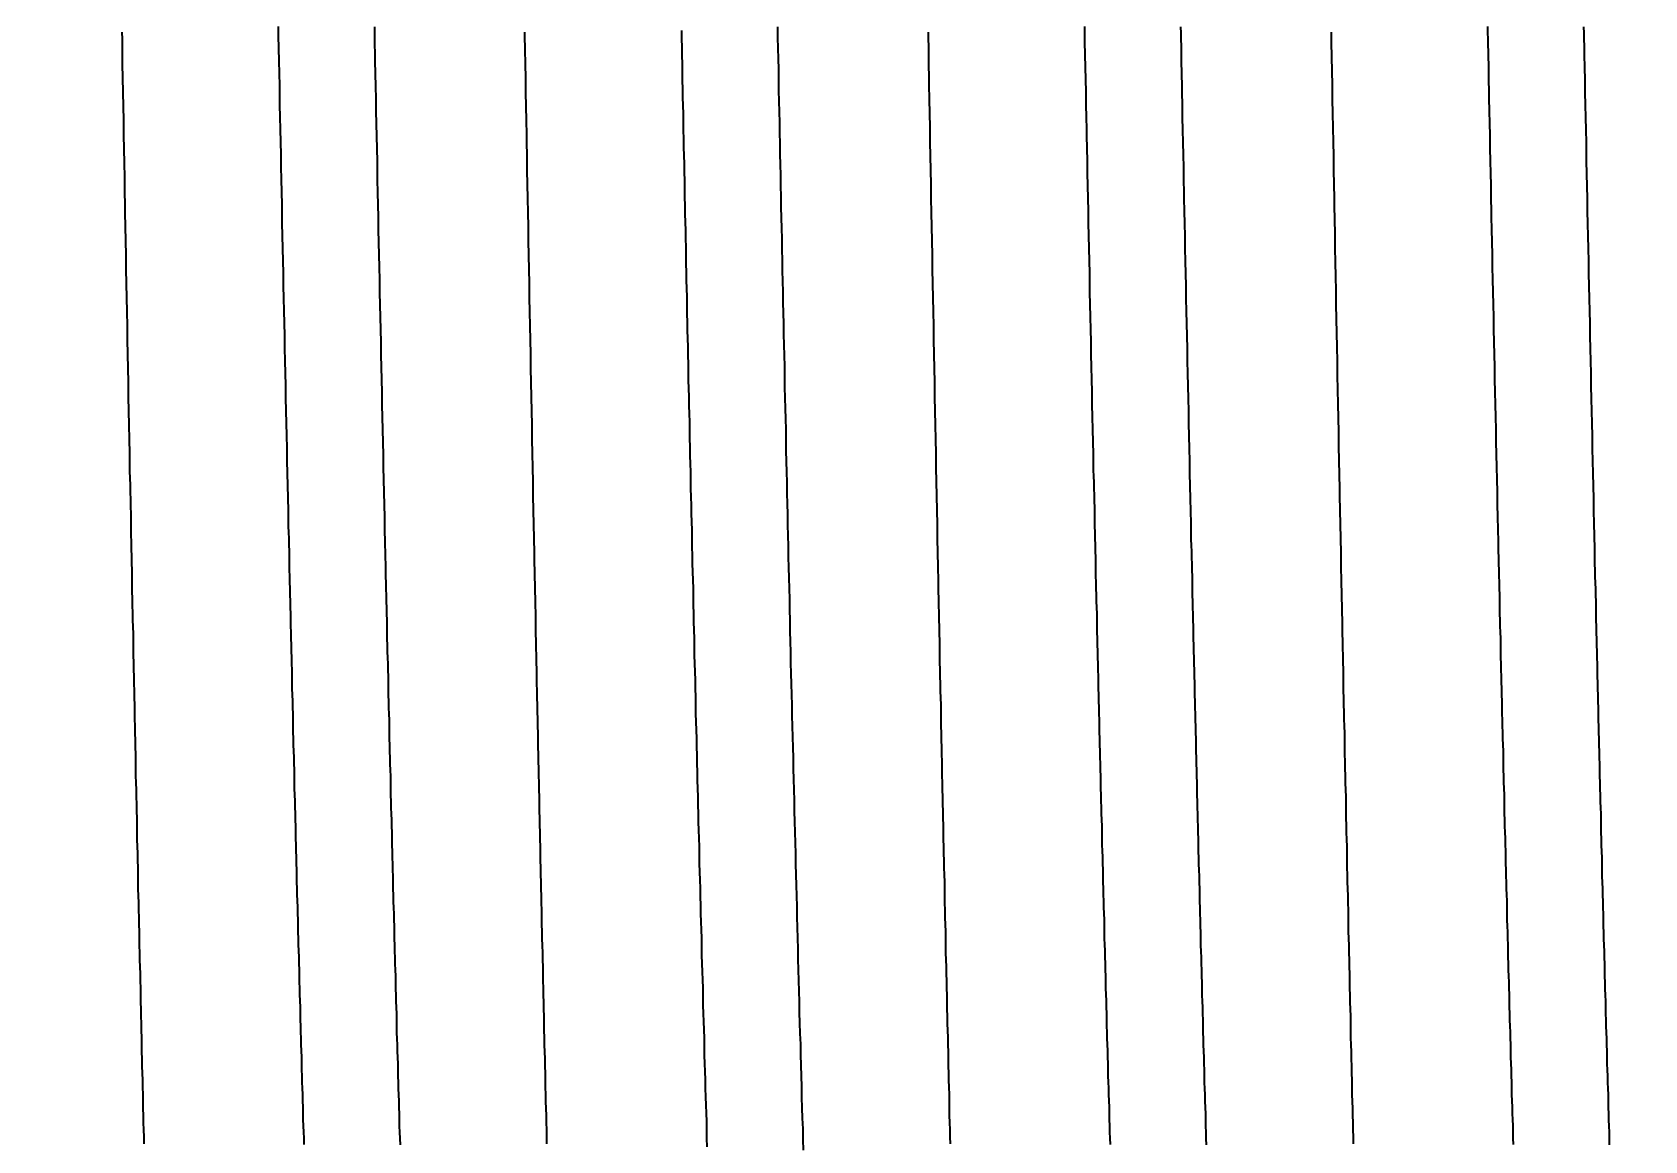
# Model space of a CAD drawing. Header units: millimetres. Extents: x 0 to 5600, y -67 to 2530.
# Drawn here: x 4039.32 to 4045.48, y 917.5 to 921.73 of the extents above; entities that cross this region are included whole.
import ezdxf

# ---------------------------------------------------------------- set-up
doc = ezdxf.new("R2010")
doc.units = ezdxf.units.MM
doc.layers.add('내부선 및 부속', color=4, linetype='Continuous')
doc.layers.add('치수선', color=7, linetype='Continuous')
doc.styles.add('____', font='')
doc.styles.get('____').set_extended_font_data('굴림')
doc.dimstyles.new('MSADIM', dxfattribs={"dimtxt": 33, "dimasz": 17, "dimexe": 10, "dimexo": 7.5, "dimgap": 10, "dimtad": 0, "dimtih": 1, "dimtoh": 1, "dimdec": 0, "dimzin": 1, "dimdsep": 46, "dimtxsty": '____', "dimcen": 11.25, "dimadec": 0, "dimazin": 0, "dimtfac": 1, "dimtdec": 0, "dimtix": 1, "dimtmove": 0, "dimatfit": 3, "dimfxl": 1, "dimtolj": 1, "dimtzin": 1, "dimarcsym": 0})

# ---------------------------------------------------------------- blocks, each defined once
blk = doc.blocks.new('*D9')
at = {"layer": '치수선', "color": 0, "linetype": 'Continuous', "lineweight": -2, "transparency": 16777216}
for p, q in [((3996.7135, 930.2003), (3945.8852, 930.2003)), ((3955.8852, 913.2003), (3955.8852, 820.5165)), ((3955.8852, 682.2003), (3955.8852, 774.884)), ((4073.7135, 665.2003), (3945.8852, 665.2003))]:
    blk.add_line(p, q, dxfattribs=at)
at = {"layer": '치수선', "color": 0, "linetype": 'Continuous', "transparency": 16777216}
for points in [[(3953.0519, 913.2003), (3958.7185, 913.2003), (3955.8852, 930.2003)], [(3953.0519, 682.2003), (3958.7185, 682.2003), (3955.8852, 665.2003)]]:
    blk.add_solid(points, dxfattribs=at)
at = {"layer": '치수선', "color": 0, "linetype": 'Continuous', "transparency": 16777216, "insert": (3955.8852, 797.7003), "char_height": 25, "attachment_point": 5, "style": '____'}
blk.add_mtext('\\A1;265', dxfattribs=at)
blk = doc.blocks.new('*D10')
at = {"layer": '치수선', "color": 0, "linetype": 'Continuous', "lineweight": -2, "transparency": 16777216}
for p, q in [((3996.7135, 930.2003), (3855.1804, 930.2003)), ((3865.1804, 913.2003), (3865.1804, 603.0331)), ((3865.1804, 247.2003), (3865.1804, 557.3674)), ((4163.7135, 230.2003), (3855.1804, 230.2003))]:
    blk.add_line(p, q, dxfattribs=at)
at = {"layer": '치수선', "color": 0, "linetype": 'Continuous', "transparency": 16777216}
for points in [[(3862.3471, 913.2003), (3868.0137, 913.2003), (3865.1804, 930.2003)], [(3862.3471, 247.2003), (3868.0137, 247.2003), (3865.1804, 230.2003)]]:
    blk.add_solid(points, dxfattribs=at)
at = {"layer": '치수선', "color": 0, "linetype": 'Continuous', "transparency": 16777216, "insert": (3865.1804, 580.2003), "char_height": 25, "attachment_point": 5, "style": '____'}
blk.add_mtext('\\A1;700', dxfattribs=at)

msp = doc.modelspace()

# ---------------------------------------------------------------- linework, layer by layer
at = {"layer": '내부선 및 부속', "linetype": 'Continuous', "flags": 128}
for points in [[(4040.2618, 921.7525), (4040.2628, 921.7295), (4040.2628, 921.7055), (4040.2638, 921.6815), (4040.2638, 921.6575), (4040.2648, 921.6335), (4040.2648, 921.6095), (4040.2658, 921.5855), (4040.2658, 921.5855), (4040.2658, 921.5615), (4040.2668, 921.5385), (4040.2668, 921.5145), (4040.2678, 921.4905), (4040.2678, 921.4665), (4040.2678, 921.4425), (4040.2688, 921.4185), (4040.2688, 921.3945), (4040.2698, 921.3715), (4040.2698, 921.3475), (4040.2708, 921.3235), (4040.2708, 921.2995), (4040.2718, 921.2755), (4040.2718, 921.2515), (4040.2728, 921.2275), (4040.2728, 921.2045), (4040.2738, 921.1805), (4040.2738, 921.1565), (4040.2748, 921.1325), (4040.2748, 921.1085), (4040.2758, 921.0845), (4040.2758, 921.0605), (4040.2768, 921.0365), (4040.2768, 921.0135), (4040.2768, 920.9895), (4040.2778, 920.9655), (4040.2778, 920.9415), (4040.2788, 920.9175), (4040.2788, 920.8935), (4040.2798, 920.8695), (4040.2798, 920.8465), (4040.2808, 920.8225), (4040.2808, 920.7985), (4040.2818, 920.7745), (4040.2818, 920.7505), (4040.2828, 920.7265), (4040.2828, 920.7025), (4040.2838, 920.6795), (4040.2838, 920.6555), (4040.2848, 920.6315), (4040.2848, 920.6075), (4040.2858, 920.5835), (4040.2858, 920.5595), (4040.2868, 920.5355), (4040.2868, 920.5115), (4040.2878, 920.4885), (4040.2878, 920.4645), (4040.2888, 920.4405), (4040.2888, 920.4165), (4040.2898, 920.3925), (4040.2898, 920.3685), (4040.2908, 920.3445), (4040.2908, 920.3215), (4040.2918, 920.2975), (4040.2918, 920.2735), (4040.2928, 920.2495), (4040.2928, 920.2255), (4040.2938, 920.2015), (4040.2938, 920.1775), (4040.2948, 920.1545), (4040.2948, 920.1305), (4040.2958, 920.1065), (4040.2958, 920.0825), (4040.2968, 920.0585), (4040.2968, 920.0345), (4040.2978, 920.0105), (4040.2978, 919.9875), (4040.2988, 919.9635), (4040.2988, 919.9395), (4040.2998, 919.9155), (4040.2998, 919.8915), (4040.3008, 919.8675), (4040.3008, 919.8435), (4040.3018, 919.8195), (4040.3028, 919.7965), (4040.3028, 919.7725), (4040.3038, 919.7485), (4040.3038, 919.7245), (4040.3048, 919.7005), (4040.3048, 919.6765), (4040.3058, 919.6525), (4040.3058, 919.6295), (4040.3068, 919.6055), (4040.3068, 919.5815), (4040.3078, 919.5575), (4040.3078, 919.5335), (4040.3088, 919.5095), (4040.3088, 919.4855), (4040.3098, 919.4625), (4040.3108, 919.4385), (4040.3108, 919.4145), (4040.3118, 919.3905), (4040.3118, 919.3665), (4040.3128, 919.3425), (4040.3128, 919.3185), (4040.3138, 919.2955), (4040.3138, 919.2715), (4040.3148, 919.2475), (4040.3148, 919.2235), (4040.3158, 919.1995), (4040.3158, 919.1995), (4040.3168, 919.1755), (4040.3168, 919.1515), (4040.3178, 919.1275), (4040.3178, 919.1045), (4040.3188, 919.0805), (4040.3188, 919.0565), (4040.3198, 919.0325), (4040.3198, 919.0085), (4040.3208, 918.9845), (4040.3218, 918.9605), (4040.3218, 918.9375), (4040.3228, 918.9135), (4040.3228, 918.8895), (4040.3238, 918.8655), (4040.3238, 918.8415), (4040.3248, 918.8175), (4040.3258, 918.7935), (4040.3258, 918.7705), (4040.3268, 918.7465), (4040.3268, 918.7225), (4040.3278, 918.6985), (4040.3288, 918.6745), (4040.3288, 918.6505), (4040.3298, 918.6265), (4040.3298, 918.6035), (4040.3308, 918.5795), (4040.3308, 918.5555), (4040.3318, 918.5315), (4040.3328, 918.5075), (4040.3328, 918.4835), (4040.3338, 918.4595), (4040.3338, 918.4365), (4040.3348, 918.4125), (4040.3358, 918.3885), (4040.3358, 918.3645), (4040.3368, 918.3405), (4040.3368, 918.3165), (4040.3378, 918.2925), (4040.3388, 918.2685), (4040.3388, 918.2455), (4040.3398, 918.2215), (4040.3408, 918.1975), (4040.3408, 918.1735), (4040.3418, 918.1495), (4040.3418, 918.1255), (4040.3428, 918.1015), (4040.3438, 918.0785), (4040.3438, 918.0545), (4040.3448, 918.0305), (4040.3458, 918.0065), (4040.3458, 917.9825), (4040.3468, 917.9585), (4040.3478, 917.9345), (4040.3478, 917.9115), (4040.3488, 917.8875), (4040.3488, 917.8635), (4040.3498, 917.8395), (4040.3508, 917.8155), (4040.3508, 917.7915), (4040.3518, 917.7675), (4040.3528, 917.7445), (4040.3528, 917.7205), (4040.3538, 917.6965), (4040.3548, 917.6725), (4040.3548, 917.6485), (4040.3558, 917.6245), (4040.3568, 917.6005), (4040.3568, 917.5775), (4040.3578, 917.5535), (4040.3588, 917.5295), (4040.3598, 917.5055), (4040.3598, 917.4815)], [(4040.6298, 921.7515), (4040.6298, 921.7275), (4040.6308, 921.7035), (4040.6308, 921.6795), (4040.6318, 921.6565), (4040.6318, 921.6325), (4040.6318, 921.6085), (4040.6318, 921.6085), (4040.6328, 921.5845), (4040.6328, 921.5605), (4040.6338, 921.5365), (4040.6338, 921.5125), (4040.6348, 921.4895), (4040.6348, 921.4655), (4040.6358, 921.4415), (4040.6358, 921.4175), (4040.6368, 921.3935), (4040.6368, 921.3695), (4040.6378, 921.3455), (4040.6378, 921.3225), (4040.6388, 921.2985), (4040.6388, 921.2745), (4040.6398, 921.2505), (4040.6398, 921.2265), (4040.6398, 921.2025), (4040.6408, 921.1785), (4040.6408, 921.1545), (4040.6418, 921.1315), (4040.6418, 921.1075), (4040.6428, 921.0835), (4040.6428, 921.0595), (4040.6438, 921.0355), (4040.6438, 921.0115), (4040.6448, 920.9875), (4040.6448, 920.9645), (4040.6458, 920.9405), (4040.6458, 920.9165), (4040.6468, 920.8925), (4040.6468, 920.8685), (4040.6478, 920.8445), (4040.6478, 920.8205), (4040.6488, 920.7975), (4040.6488, 920.7735), (4040.6498, 920.7495), (4040.6498, 920.7255), (4040.6508, 920.7015), (4040.6508, 920.6775), (4040.6518, 920.6535), (4040.6518, 920.6305), (4040.6528, 920.6065), (4040.6528, 920.5825), (4040.6538, 920.5585), (4040.6538, 920.5345), (4040.6548, 920.5105), (4040.6548, 920.4865), (4040.6558, 920.4625), (4040.6558, 920.4395), (4040.6568, 920.4155), (4040.6568, 920.3915), (4040.6578, 920.3675), (4040.6578, 920.3435), (4040.6588, 920.3195), (4040.6588, 920.2955), (4040.6598, 920.2725), (4040.6598, 920.2485), (4040.6608, 920.2245), (4040.6608, 920.2005), (4040.6618, 920.1765), (4040.6618, 920.1525), (4040.6628, 920.1285), (4040.6628, 920.1055), (4040.6638, 920.0815), (4040.6638, 920.0575), (4040.6648, 920.0335), (4040.6648, 920.0095), (4040.6658, 919.9855), (4040.6658, 919.9615), (4040.6668, 919.9375), (4040.6668, 919.9145), (4040.6678, 919.8905), (4040.6678, 919.8665), (4040.6688, 919.8425), (4040.6688, 919.8185), (4040.6698, 919.7945), (4040.6698, 919.7705), (4040.6708, 919.7475), (4040.6708, 919.7235), (4040.6718, 919.6995), (4040.6718, 919.6755), (4040.6728, 919.6515), (4040.6738, 919.6275), (4040.6738, 919.6035), (4040.6748, 919.5805), (4040.6748, 919.5565), (4040.6758, 919.5325), (4040.6758, 919.5085), (4040.6768, 919.4845), (4040.6768, 919.4605), (4040.6778, 919.4365), (4040.6778, 919.4135), (4040.6788, 919.3895), (4040.6788, 919.3655), (4040.6798, 919.3415), (4040.6808, 919.3175), (4040.6808, 919.2935), (4040.6818, 919.2695), (4040.6818, 919.2455), (4040.6828, 919.2225), (4040.6828, 919.2225), (4040.6828, 919.1985), (4040.6838, 919.1745), (4040.6838, 919.1505), (4040.6848, 919.1265), (4040.6858, 919.1025), (4040.6858, 919.0785), (4040.6868, 919.0555), (4040.6868, 919.0315), (4040.6878, 919.0075), (4040.6878, 918.9835), (4040.6888, 918.9595), (4040.6888, 918.9355), (4040.6898, 918.9115), (4040.6908, 918.8885), (4040.6908, 918.8645), (4040.6918, 918.8405), (4040.6918, 918.8165), (4040.6928, 918.7925), (4040.6928, 918.7685), (4040.6938, 918.7445), (4040.6948, 918.7215), (4040.6948, 918.6975), (4040.6958, 918.6735), (4040.6958, 918.6495), (4040.6968, 918.6255), (4040.6978, 918.6015), (4040.6978, 918.5775), (4040.6988, 918.5545), (4040.6988, 918.5305), (4040.6998, 918.5065), (4040.7008, 918.4825), (4040.7008, 918.4585), (4040.7018, 918.4345), (4040.7018, 918.4105), (4040.7028, 918.3865), (4040.7038, 918.3635), (4040.7038, 918.3395), (4040.7048, 918.3155), (4040.7048, 918.2915), (4040.7058, 918.2675), (4040.7068, 918.2435), (4040.7068, 918.2195), (4040.7078, 918.1965), (4040.7078, 918.1725), (4040.7088, 918.1485), (4040.7098, 918.1245), (4040.7098, 918.1005), (4040.7108, 918.0765), (4040.7118, 918.0525), (4040.7118, 918.0295), (4040.7128, 918.0055), (4040.7138, 917.9815), (4040.7138, 917.9575), (4040.7148, 917.9335), (4040.7148, 917.9095), (4040.7158, 917.8855), (4040.7168, 917.8625), (4040.7168, 917.8385), (4040.7178, 917.8145), (4040.7188, 917.7905), (4040.7188, 917.7665), (4040.7198, 917.7425), (4040.7208, 917.7185), (4040.7208, 917.6955), (4040.7218, 917.6715), (4040.7228, 917.6475), (4040.7228, 917.6235), (4040.7238, 917.5995), (4040.7248, 917.5755), (4040.7248, 917.5515), (4040.7258, 917.5285), (4040.7268, 917.5045), (4040.7278, 917.4805)], [(4042.1698, 921.7515), (4042.1698, 921.7105), (4042.1708, 921.6705), (4042.1718, 921.6295), (4042.1728, 921.5895), (4042.1728, 921.5485), (4042.1738, 921.5085), (4042.1748, 921.4675), (4042.1758, 921.4275), (4042.1768, 921.3865), (4042.1768, 921.3465), (4042.1778, 921.3055), (4042.1788, 921.2655), (4042.1798, 921.2255), (4042.1808, 921.1845), (4042.1808, 921.1445), (4042.1818, 921.1035), (4042.1828, 921.0635), (4042.1838, 921.0225), (4042.1848, 920.9825), (4042.1858, 920.9415), (4042.1858, 920.9015), (4042.1868, 920.8605), (4042.1878, 920.8205), (4042.1888, 920.7795), (4042.1898, 920.7395), (4042.1898, 920.6985), (4042.1908, 920.6585), (4042.1918, 920.6175), (4042.1928, 920.5775), (4042.1938, 920.5365), (4042.1948, 920.4965), (4042.1958, 920.4555), (4042.1958, 920.4155), (4042.1968, 920.3745), (4042.1978, 920.3345), (4042.1988, 920.2935), (4042.1998, 920.2535), (4042.2008, 920.2135), (4042.2008, 920.1725), (4042.2018, 920.1325), (4042.2028, 920.0915), (4042.2038, 920.0515), (4042.2048, 920.0105), (4042.2058, 919.9705), (4042.2068, 919.9295), (4042.2078, 919.8895), (4042.2078, 919.8485), (4042.2088, 919.8085), (4042.2098, 919.7675), (4042.2108, 919.7275), (4042.2118, 919.6865), (4042.2128, 919.6465), (4042.2138, 919.6055), (4042.2148, 919.5655), (4042.2158, 919.5245), (4042.2168, 919.4845), (4042.2168, 919.4435), (4042.2178, 919.4035), (4042.2188, 919.3625), (4042.2198, 919.3225), (4042.2208, 919.2815), (4042.2218, 919.2415), (4042.2228, 919.2015), (4042.2238, 919.1605), (4042.2248, 919.1205), (4042.2248, 919.1205), (4042.2258, 919.0795), (4042.2268, 919.0395), (4042.2278, 918.9985), (4042.2288, 918.9585), (4042.2298, 918.9175), (4042.2308, 918.8775), (4042.2318, 918.8365), (4042.2328, 918.7965), (4042.2338, 918.7555), (4042.2348, 918.7155), (4042.2358, 918.6745), (4042.2368, 918.6345), (4042.2378, 918.5935), (4042.2388, 918.5535), (4042.2398, 918.5125), (4042.2408, 918.4725), (4042.2418, 918.4315), (4042.2428, 918.3915), (4042.2438, 918.3515), (4042.2448, 918.3105), (4042.2458, 918.2705), (4042.2468, 918.2295), (4042.2478, 918.1895), (4042.2488, 918.1485), (4042.2498, 918.1085), (4042.2508, 918.0675), (4042.2518, 918.0275), (4042.2528, 917.9865), (4042.2538, 917.9465), (4042.2548, 917.9055), (4042.2568, 917.8655), (4042.2578, 917.8245), (4042.2588, 917.7845), (4042.2598, 917.7435), (4042.2608, 917.7035), (4042.2618, 917.6625), (4042.2628, 917.6225), (4042.2638, 917.5825), (4042.2658, 917.5415), (4042.2668, 917.5015), (4042.2678, 917.4605)], [(4043.3418, 921.7525), (4043.3428, 921.7285), (4043.3428, 921.7055), (4043.3428, 921.6815), (4043.3438, 921.6575), (4043.3438, 921.6335), (4043.3448, 921.6095), (4043.3448, 921.5855), (4043.3448, 921.5855), (4043.3458, 921.5615), (4043.3458, 921.5385), (4043.3468, 921.5145), (4043.3468, 921.4905), (4043.3478, 921.4665), (4043.3478, 921.4425), (4043.3488, 921.4185), (4043.3488, 921.3945), (4043.3498, 921.3715), (4043.3498, 921.3475), (4043.3498, 921.3235), (4043.3508, 921.2995), (4043.3508, 921.2755), (4043.3518, 921.2515), (4043.3518, 921.2275), (4043.3528, 921.2035), (4043.3528, 921.1805), (4043.3538, 921.1565), (4043.3538, 921.1325), (4043.3548, 921.1085), (4043.3548, 921.0845), (4043.3558, 921.0605), (4043.3558, 921.0365), (4043.3568, 921.0135), (4043.3568, 920.9895), (4043.3578, 920.9655), (4043.3578, 920.9415), (4043.3588, 920.9175), (4043.3588, 920.8935), (4043.3598, 920.8695), (4043.3598, 920.8465), (4043.3608, 920.8225), (4043.3608, 920.7985), (4043.3608, 920.7745), (4043.3618, 920.7505), (4043.3618, 920.7265), (4043.3628, 920.7025), (4043.3628, 920.6795), (4043.3638, 920.6555), (4043.3638, 920.6315), (4043.3648, 920.6075), (4043.3648, 920.5835), (4043.3658, 920.5595), (4043.3658, 920.5355), (4043.3668, 920.5115), (4043.3668, 920.4885), (4043.3678, 920.4645), (4043.3678, 920.4405), (4043.3688, 920.4165), (4043.3688, 920.3925), (4043.3698, 920.3685), (4043.3698, 920.3445), (4043.3708, 920.3215), (4043.3708, 920.2975), (4043.3718, 920.2735), (4043.3718, 920.2495), (4043.3728, 920.2255), (4043.3728, 920.2015), (4043.3738, 920.1775), (4043.3738, 920.1545), (4043.3748, 920.1305), (4043.3748, 920.1065), (4043.3758, 920.0825), (4043.3758, 920.0585), (4043.3768, 920.0345), (4043.3778, 920.0105), (4043.3778, 919.9865), (4043.3788, 919.9635), (4043.3788, 919.9395), (4043.3798, 919.9155), (4043.3798, 919.8915), (4043.3808, 919.8675), (4043.3808, 919.8435), (4043.3818, 919.8195), (4043.3818, 919.7965), (4043.3828, 919.7725), (4043.3828, 919.7485), (4043.3838, 919.7245), (4043.3838, 919.7005), (4043.3848, 919.6765), (4043.3848, 919.6525), (4043.3858, 919.6295), (4043.3858, 919.6055), (4043.3868, 919.5815), (4043.3868, 919.5575), (4043.3878, 919.5335), (4043.3888, 919.5095), (4043.3888, 919.4855), (4043.3898, 919.4625), (4043.3898, 919.4385), (4043.3908, 919.4145), (4043.3908, 919.3905), (4043.3918, 919.3665), (4043.3918, 919.3425), (4043.3928, 919.3185), (4043.3928, 919.2945), (4043.3938, 919.2715), (4043.3948, 919.2475), (4043.3948, 919.2235), (4043.3958, 919.1995), (4043.3958, 919.1995), (4043.3958, 919.1755), (4043.3968, 919.1515), (4043.3968, 919.1275), (4043.3978, 919.1045), (4043.3978, 919.0805), (4043.3988, 919.0565), (4043.3998, 919.0325), (4043.3998, 919.0085), (4043.4008, 918.9845), (4043.4008, 918.9605), (4043.4018, 918.9375), (4043.4018, 918.9135), (4043.4028, 918.8895), (4043.4038, 918.8655), (4043.4038, 918.8415), (4043.4048, 918.8175), (4043.4048, 918.7935), (4043.4058, 918.7705), (4043.4058, 918.7465), (4043.4068, 918.7225), (4043.4078, 918.6985), (4043.4078, 918.6745), (4043.4088, 918.6505), (4043.4088, 918.6265), (4043.4098, 918.6035), (4043.4108, 918.5795), (4043.4108, 918.5555), (4043.4118, 918.5315), (4043.4118, 918.5075), (4043.4128, 918.4835), (4043.4138, 918.4595), (4043.4138, 918.4355), (4043.4148, 918.4125), (4043.4148, 918.3885), (4043.4158, 918.3645), (4043.4168, 918.3405), (4043.4168, 918.3165), (4043.4178, 918.2925), (4043.4178, 918.2685), (4043.4188, 918.2455), (4043.4198, 918.2215), (4043.4198, 918.1975), (4043.4208, 918.1735), (4043.4208, 918.1495), (4043.4218, 918.1255), (4043.4228, 918.1015), (4043.4228, 918.0785), (4043.4238, 918.0545), (4043.4248, 918.0305), (4043.4248, 918.0065), (4043.4258, 917.9825), (4043.4268, 917.9585), (4043.4268, 917.9345), (4043.4278, 917.9115), (4043.4278, 917.8875), (4043.4288, 917.8635), (4043.4298, 917.8395), (4043.4298, 917.8155), (4043.4308, 917.7915), (4043.4318, 917.7675), (4043.4318, 917.7445), (4043.4328, 917.7205), (4043.4338, 917.6965), (4043.4338, 917.6725), (4043.4348, 917.6485), (4043.4358, 917.6245), (4043.4358, 917.6005), (4043.4368, 917.5775), (4043.4378, 917.5535), (4043.4378, 917.5295), (4043.4388, 917.5055), (4043.4398, 917.4815)], [(4043.7088, 921.7515), (4043.7098, 921.7275), (4043.7098, 921.7035), (4043.7108, 921.6795), (4043.7108, 921.6565), (4043.7118, 921.6325), (4043.7118, 921.6085), (4043.7118, 921.6085), (4043.7128, 921.5845), (4043.7128, 921.5605), (4043.7138, 921.5365), (4043.7138, 921.5125), (4043.7138, 921.4895), (4043.7148, 921.4655), (4043.7148, 921.4415), (4043.7158, 921.4175), (4043.7158, 921.3935), (4043.7168, 921.3695), (4043.7168, 921.3455), (4043.7178, 921.3225), (4043.7178, 921.2985), (4043.7188, 921.2745), (4043.7188, 921.2505), (4043.7198, 921.2265), (4043.7198, 921.2025), (4043.7208, 921.1785), (4043.7208, 921.1545), (4043.7218, 921.1315), (4043.7218, 921.1075), (4043.7218, 921.0835), (4043.7228, 921.0595), (4043.7228, 921.0355), (4043.7238, 921.0115), (4043.7238, 920.9875), (4043.7248, 920.9645), (4043.7248, 920.9405), (4043.7258, 920.9165), (4043.7258, 920.8925), (4043.7268, 920.8685), (4043.7268, 920.8445), (4043.7278, 920.8205), (4043.7278, 920.7975), (4043.7288, 920.7735), (4043.7288, 920.7495), (4043.7298, 920.7255), (4043.7298, 920.7015), (4043.7308, 920.6775), (4043.7308, 920.6535), (4043.7318, 920.6295), (4043.7318, 920.6065), (4043.7328, 920.5825), (4043.7328, 920.5585), (4043.7338, 920.5345), (4043.7338, 920.5105), (4043.7348, 920.4865), (4043.7348, 920.4625), (4043.7358, 920.4395), (4043.7358, 920.4155), (4043.7368, 920.3915), (4043.7368, 920.3675), (4043.7378, 920.3435), (4043.7378, 920.3195), (4043.7388, 920.2955), (4043.7388, 920.2725), (4043.7398, 920.2485), (4043.7398, 920.2245), (4043.7408, 920.2005), (4043.7408, 920.1765), (4043.7418, 920.1525), (4043.7418, 920.1285), (4043.7428, 920.1055), (4043.7428, 920.0815), (4043.7438, 920.0575), (4043.7438, 920.0335), (4043.7448, 920.0095), (4043.7448, 919.9855), (4043.7458, 919.9615), (4043.7458, 919.9375), (4043.7468, 919.9145), (4043.7468, 919.8905), (4043.7478, 919.8665), (4043.7478, 919.8425), (4043.7488, 919.8185), (4043.7488, 919.7945), (4043.7498, 919.7705), (4043.7508, 919.7475), (4043.7508, 919.7235), (4043.7518, 919.6995), (4043.7518, 919.6755), (4043.7528, 919.6515), (4043.7528, 919.6275), (4043.7538, 919.6035), (4043.7538, 919.5805), (4043.7548, 919.5565), (4043.7548, 919.5325), (4043.7558, 919.5085), (4043.7558, 919.4845), (4043.7568, 919.4605), (4043.7568, 919.4365), (4043.7578, 919.4135), (4043.7588, 919.3895), (4043.7588, 919.3655), (4043.7598, 919.3415), (4043.7598, 919.3175), (4043.7608, 919.2935), (4043.7608, 919.2695), (4043.7618, 919.2455), (4043.7618, 919.2225), (4043.7618, 919.2225), (4043.7628, 919.1985), (4043.7638, 919.1745), (4043.7638, 919.1505), (4043.7648, 919.1265), (4043.7648, 919.1025), (4043.7658, 919.0785), (4043.7658, 919.0555), (4043.7668, 919.0315), (4043.7668, 919.0075), (4043.7678, 918.9835), (4043.7688, 918.9595), (4043.7688, 918.9355), (4043.7698, 918.9115), (4043.7698, 918.8885), (4043.7708, 918.8645), (4043.7708, 918.8405), (4043.7718, 918.8165), (4043.7728, 918.7925), (4043.7728, 918.7685), (4043.7738, 918.7445), (4043.7738, 918.7215), (4043.7748, 918.6975), (4043.7748, 918.6735), (4043.7758, 918.6495), (4043.7768, 918.6255), (4043.7768, 918.6015), (4043.7778, 918.5775), (4043.7778, 918.5535), (4043.7788, 918.5305), (4043.7798, 918.5065), (4043.7798, 918.4825), (4043.7808, 918.4585), (4043.7808, 918.4345), (4043.7818, 918.4105), (4043.7828, 918.3865), (4043.7828, 918.3635), (4043.7838, 918.3395), (4043.7838, 918.3155), (4043.7848, 918.2915), (4043.7858, 918.2675), (4043.7858, 918.2435), (4043.7868, 918.2195), (4043.7878, 918.1965), (4043.7878, 918.1725), (4043.7888, 918.1485), (4043.7888, 918.1245), (4043.7898, 918.1005), (4043.7908, 918.0765), (4043.7908, 918.0525), (4043.7918, 918.0295), (4043.7928, 918.0055), (4043.7928, 917.9815), (4043.7938, 917.9575), (4043.7938, 917.9335), (4043.7948, 917.9095), (4043.7958, 917.8855), (4043.7958, 917.8625), (4043.7968, 917.8385), (4043.7978, 917.8145), (4043.7978, 917.7905), (4043.7988, 917.7665), (4043.7998, 917.7425), (4043.7998, 917.7185), (4043.8008, 917.6955), (4043.8018, 917.6715), (4043.8018, 917.6475), (4043.8028, 917.6235), (4043.8038, 917.5995), (4043.8038, 917.5755), (4043.8048, 917.5515), (4043.8058, 917.5285), (4043.8058, 917.5045), (4043.8068, 917.4805)], [(4044.8818, 921.7525), (4044.8818, 921.7285), (4044.8828, 921.7055), (4044.8828, 921.6815), (4044.8838, 921.6575), (4044.8838, 921.6335), (4044.8848, 921.6095), (4044.8848, 921.5855), (4044.8848, 921.5855), (4044.8858, 921.5615), (4044.8858, 921.5385), (4044.8868, 921.5145), (4044.8868, 921.4905), (4044.8868, 921.4665), (4044.8878, 921.4425), (4044.8878, 921.4185), (4044.8888, 921.3945), (4044.8888, 921.3715), (4044.8898, 921.3475), (4044.8898, 921.3235), (4044.8908, 921.2995), (4044.8908, 921.2755), (4044.8918, 921.2515), (4044.8918, 921.2275), (4044.8928, 921.2035), (4044.8928, 921.1805), (4044.8938, 921.1565), (4044.8938, 921.1325), (4044.8948, 921.1085), (4044.8948, 921.0845), (4044.8958, 921.0605), (4044.8958, 921.0365), (4044.8958, 921.0135), (4044.8968, 920.9895), (4044.8968, 920.9655), (4044.8978, 920.9415), (4044.8978, 920.9175), (4044.8988, 920.8935), (4044.8988, 920.8695), (4044.8998, 920.8465), (4044.8998, 920.8225), (4044.9008, 920.7985), (4044.9008, 920.7745), (4044.9018, 920.7505), (4044.9018, 920.7265), (4044.9028, 920.7025), (4044.9028, 920.6785), (4044.9038, 920.6555), (4044.9038, 920.6315), (4044.9048, 920.6075), (4044.9048, 920.5835), (4044.9058, 920.5595), (4044.9058, 920.5355), (4044.9068, 920.5115), (4044.9068, 920.4885), (4044.9078, 920.4645), (4044.9078, 920.4405), (4044.9088, 920.4165), (4044.9088, 920.3925), (4044.9098, 920.3685), (4044.9098, 920.3445), (4044.9108, 920.3215), (4044.9108, 920.2975), (4044.9118, 920.2735), (4044.9118, 920.2495), (4044.9128, 920.2255), (4044.9128, 920.2015), (4044.9138, 920.1775), (4044.9138, 920.1545), (4044.9148, 920.1305), (4044.9148, 920.1065), (4044.9158, 920.0825), (4044.9158, 920.0585), (4044.9168, 920.0345), (4044.9168, 920.0105), (4044.9178, 919.9865), (4044.9178, 919.9635), (4044.9188, 919.9395), (4044.9188, 919.9155), (4044.9198, 919.8915), (4044.9198, 919.8675), (4044.9208, 919.8435), (4044.9208, 919.8195), (4044.9218, 919.7965), (4044.9228, 919.7725), (4044.9228, 919.7485), (4044.9238, 919.7245), (4044.9238, 919.7005), (4044.9248, 919.6765), (4044.9248, 919.6525), (4044.9258, 919.6295), (4044.9258, 919.6055), (4044.9268, 919.5815), (4044.9268, 919.5575), (4044.9278, 919.5335), (4044.9278, 919.5095), (4044.9288, 919.4855), (4044.9288, 919.4625), (4044.9298, 919.4385), (4044.9308, 919.4145), (4044.9308, 919.3905), (4044.9318, 919.3665), (4044.9318, 919.3425), (4044.9328, 919.3185), (4044.9328, 919.2945), (4044.9338, 919.2715), (4044.9338, 919.2475), (4044.9348, 919.2235), (4044.9348, 919.1995), (4044.9348, 919.1995), (4044.9358, 919.1755), (4044.9368, 919.1515), (4044.9368, 919.1275), (4044.9378, 919.1045), (4044.9378, 919.0805), (4044.9388, 919.0565), (4044.9388, 919.0325), (4044.9398, 919.0085), (4044.9408, 918.9845), (4044.9408, 918.9605), (4044.9418, 918.9375), (4044.9418, 918.9135), (4044.9428, 918.8895), (4044.9428, 918.8655), (4044.9438, 918.8415), (4044.9448, 918.8175), (4044.9448, 918.7935), (4044.9458, 918.7705), (4044.9458, 918.7465), (4044.9468, 918.7225), (4044.9468, 918.6985), (4044.9478, 918.6745), (4044.9488, 918.6505), (4044.9488, 918.6265), (4044.9498, 918.6035), (4044.9498, 918.5795), (4044.9508, 918.5555), (4044.9518, 918.5315), (4044.9518, 918.5075), (4044.9528, 918.4835), (4044.9528, 918.4595), (4044.9538, 918.4355), (4044.9548, 918.4125), (4044.9548, 918.3885), (4044.9558, 918.3645), (4044.9558, 918.3405), (4044.9568, 918.3165), (4044.9578, 918.2925), (4044.9578, 918.2685), (4044.9588, 918.2455), (4044.9588, 918.2215), (4044.9598, 918.1975), (4044.9608, 918.1735), (4044.9608, 918.1495), (4044.9618, 918.1255), (4044.9628, 918.1015), (4044.9628, 918.0785), (4044.9638, 918.0545), (4044.9638, 918.0305), (4044.9648, 918.0065), (4044.9658, 917.9825), (4044.9658, 917.9585), (4044.9668, 917.9345), (4044.9678, 917.9115), (4044.9678, 917.8875), (4044.9688, 917.8635), (4044.9698, 917.8395), (4044.9698, 917.8155), (4044.9708, 917.7915), (4044.9718, 917.7675), (4044.9718, 917.7445), (4044.9728, 917.7205), (4044.9738, 917.6965), (4044.9738, 917.6725), (4044.9748, 917.6485), (4044.9758, 917.6245), (4044.9758, 917.6005), (4044.9768, 917.5775), (4044.9778, 917.5535), (4044.9778, 917.5295), (4044.9788, 917.5055), (4044.9798, 917.4815)], [(4045.2488, 921.7515), (4045.2498, 921.7275), (4045.2498, 921.7035), (4045.2508, 921.6795), (4045.2508, 921.6565), (4045.2508, 921.6325), (4045.2518, 921.6085), (4045.2518, 921.6085), (4045.2518, 921.5845), (4045.2528, 921.5605), (4045.2528, 921.5365), (4045.2538, 921.5125), (4045.2538, 921.4895), (4045.2548, 921.4655), (4045.2548, 921.4415), (4045.2558, 921.4175), (4045.2558, 921.3935), (4045.2568, 921.3695), (4045.2568, 921.3455), (4045.2578, 921.3225), (4045.2578, 921.2985), (4045.2588, 921.2745), (4045.2588, 921.2505), (4045.2588, 921.2265), (4045.2598, 921.2025), (4045.2598, 921.1785), (4045.2608, 921.1545), (4045.2608, 921.1315), (4045.2618, 921.1075), (4045.2618, 921.0835), (4045.2628, 921.0595), (4045.2628, 921.0355), (4045.2638, 921.0115), (4045.2638, 920.9875), (4045.2648, 920.9645), (4045.2648, 920.9405), (4045.2658, 920.9165), (4045.2658, 920.8925), (4045.2668, 920.8685), (4045.2668, 920.8445), (4045.2678, 920.8205), (4045.2678, 920.7975), (4045.2688, 920.7735), (4045.2688, 920.7495), (4045.2698, 920.7255), (4045.2698, 920.7015), (4045.2708, 920.6775), (4045.2708, 920.6535), (4045.2718, 920.6295), (4045.2718, 920.6065), (4045.2728, 920.5825), (4045.2728, 920.5585), (4045.2738, 920.5345), (4045.2738, 920.5105), (4045.2748, 920.4865), (4045.2748, 920.4625), (4045.2758, 920.4395), (4045.2758, 920.4155), (4045.2768, 920.3915), (4045.2768, 920.3675), (4045.2778, 920.3435), (4045.2778, 920.3195), (4045.2788, 920.2955), (4045.2788, 920.2725), (4045.2798, 920.2485), (4045.2798, 920.2245), (4045.2808, 920.2005), (4045.2808, 920.1765), (4045.2818, 920.1525), (4045.2818, 920.1285), (4045.2828, 920.1055), (4045.2828, 920.0815), (4045.2838, 920.0575), (4045.2838, 920.0335), (4045.2848, 920.0095), (4045.2848, 919.9855), (4045.2858, 919.9615), (4045.2858, 919.9375), (4045.2868, 919.9145), (4045.2868, 919.8905), (4045.2878, 919.8665), (4045.2878, 919.8425), (4045.2888, 919.8185), (4045.2888, 919.7945), (4045.2898, 919.7705), (4045.2898, 919.7475), (4045.2908, 919.7235), (4045.2908, 919.6995), (4045.2918, 919.6755), (4045.2918, 919.6515), (4045.2928, 919.6275), (4045.2938, 919.6035), (4045.2938, 919.5805), (4045.2948, 919.5565), (4045.2948, 919.5325), (4045.2958, 919.5085), (4045.2958, 919.4845), (4045.2968, 919.4605), (4045.2968, 919.4365), (4045.2978, 919.4125), (4045.2978, 919.3895), (4045.2988, 919.3655), (4045.2988, 919.3415), (4045.2998, 919.3175), (4045.3008, 919.2935), (4045.3008, 919.2695), (4045.3018, 919.2455), (4045.3018, 919.2225), (4045.3018, 919.2225), (4045.3028, 919.1985), (4045.3028, 919.1745), (4045.3038, 919.1505), (4045.3038, 919.1265), (4045.3048, 919.1025), (4045.3058, 919.0785), (4045.3058, 919.0555), (4045.3068, 919.0315), (4045.3068, 919.0075), (4045.3078, 918.9835), (4045.3078, 918.9595), (4045.3088, 918.9355), (4045.3098, 918.9115), (4045.3098, 918.8885), (4045.3108, 918.8645), (4045.3108, 918.8405), (4045.3118, 918.8165), (4045.3118, 918.7925), (4045.3128, 918.7685), (4045.3138, 918.7445), (4045.3138, 918.7215), (4045.3148, 918.6975), (4045.3148, 918.6735), (4045.3158, 918.6495), (4045.3158, 918.6255), (4045.3168, 918.6015), (4045.3178, 918.5775), (4045.3178, 918.5535), (4045.3188, 918.5305), (4045.3188, 918.5065), (4045.3198, 918.4825), (4045.3208, 918.4585), (4045.3208, 918.4345), (4045.3218, 918.4105), (4045.3218, 918.3865), (4045.3228, 918.3635), (4045.3238, 918.3395), (4045.3238, 918.3155), (4045.3248, 918.2915), (4045.3248, 918.2675), (4045.3258, 918.2435), (4045.3268, 918.2195), (4045.3268, 918.1965), (4045.3278, 918.1725), (4045.3288, 918.1485), (4045.3288, 918.1245), (4045.3298, 918.1005), (4045.3298, 918.0765), (4045.3308, 918.0525), (4045.3318, 918.0295), (4045.3318, 918.0055), (4045.3328, 917.9815), (4045.3338, 917.9575), (4045.3338, 917.9335), (4045.3348, 917.9095), (4045.3358, 917.8855), (4045.3358, 917.8625), (4045.3368, 917.8385), (4045.3378, 917.8145), (4045.3378, 917.7905), (4045.3388, 917.7665), (4045.3398, 917.7425), (4045.3398, 917.7185), (4045.3408, 917.6955), (4045.3418, 917.6715), (4045.3418, 917.6475), (4045.3428, 917.6235), (4045.3438, 917.5995), (4045.3438, 917.5755), (4045.3448, 917.5515), (4045.3458, 917.5285), (4045.3458, 917.5045), (4045.3468, 917.4805)], [(4039.6648, 921.7315), (4039.6658, 921.7045), (4039.6658, 921.6775), (4039.6658, 921.6505), (4039.6668, 921.6235), (4039.6668, 921.5965), (4039.6678, 921.5695), (4039.6678, 921.5425), (4039.6688, 921.5155), (4039.6688, 921.4885), (4039.6698, 921.4615), (4039.6698, 921.4345), (4039.6708, 921.4075), (4039.6708, 921.3805), (4039.6718, 921.3525), (4039.6718, 921.3255), (4039.6728, 921.2985), (4039.6728, 921.2715), (4039.6738, 921.2445), (4039.6738, 921.2175), (4039.6748, 921.1905), (4039.6748, 921.1635), (4039.6758, 921.1365), (4039.6758, 921.1095), (4039.6768, 921.0825), (4039.6768, 921.0555), (4039.6768, 921.0285), (4039.6778, 921.0015), (4039.6778, 920.9745), (4039.6788, 920.9475), (4039.6788, 920.9205), (4039.6798, 920.8935), (4039.6798, 920.8655), (4039.6808, 920.8385), (4039.6808, 920.8115), (4039.6818, 920.7845), (4039.6818, 920.7575), (4039.6828, 920.7305), (4039.6828, 920.7035), (4039.6838, 920.6765), (4039.6838, 920.6495), (4039.6848, 920.6225), (4039.6848, 920.5955), (4039.6858, 920.5685), (4039.6858, 920.5415), (4039.6868, 920.5145), (4039.6868, 920.4875), (4039.6878, 920.4605), (4039.6878, 920.4335), (4039.6888, 920.4065), (4039.6888, 920.3785), (4039.6898, 920.3515), (4039.6898, 920.3245), (4039.6908, 920.2975), (4039.6908, 920.2705), (4039.6918, 920.2435), (4039.6918, 920.2165), (4039.6928, 920.1895), (4039.6928, 920.1625), (4039.6938, 920.1355), (4039.6938, 920.1085), (4039.6948, 920.0815), (4039.6948, 920.0545), (4039.6958, 920.0275), (4039.6968, 920.0005), (4039.6968, 919.9735), (4039.6978, 919.9465), (4039.6978, 919.9195), (4039.6988, 919.8915), (4039.6988, 919.8645), (4039.6998, 919.8375), (4039.6998, 919.8105), (4039.7008, 919.7835), (4039.7008, 919.7565), (4039.7018, 919.7295), (4039.7018, 919.7025), (4039.7028, 919.6755), (4039.7028, 919.6485), (4039.7038, 919.6215), (4039.7038, 919.5945), (4039.7048, 919.5675), (4039.7048, 919.5405), (4039.7058, 919.5135), (4039.7058, 919.4865), (4039.7068, 919.4595), (4039.7078, 919.4325), (4039.7078, 919.4055), (4039.7088, 919.3775), (4039.7088, 919.3775), (4039.7088, 919.3505), (4039.7098, 919.3235), (4039.7098, 919.2965), (4039.7108, 919.2695), (4039.7108, 919.2425), (4039.7118, 919.2155), (4039.7118, 919.1885), (4039.7128, 919.1615), (4039.7128, 919.1345), (4039.7138, 919.1075), (4039.7148, 919.0805), (4039.7148, 919.0535), (4039.7158, 919.0265), (4039.7158, 918.9995), (4039.7168, 918.9725), (4039.7168, 918.9455), (4039.7178, 918.9185), (4039.7178, 918.8915), (4039.7188, 918.8635), (4039.7198, 918.8365), (4039.7198, 918.8095), (4039.7208, 918.7825), (4039.7208, 918.7555), (4039.7218, 918.7285), (4039.7218, 918.7015), (4039.7228, 918.6745), (4039.7228, 918.6475), (4039.7238, 918.6205), (4039.7248, 918.5935), (4039.7248, 918.5665), (4039.7258, 918.5395), (4039.7258, 918.5125), (4039.7268, 918.4855), (4039.7268, 918.4585), (4039.7278, 918.4315), (4039.7288, 918.4045), (4039.7288, 918.3765), (4039.7298, 918.3495), (4039.7298, 918.3225), (4039.7308, 918.2955), (4039.7318, 918.2685), (4039.7318, 918.2415), (4039.7328, 918.2145), (4039.7328, 918.1875), (4039.7338, 918.1605), (4039.7348, 918.1335), (4039.7348, 918.1065), (4039.7358, 918.0795), (4039.7358, 918.0525), (4039.7368, 918.0255), (4039.7378, 917.9985), (4039.7378, 917.9715), (4039.7388, 917.9445), (4039.7388, 917.9175), (4039.7398, 917.8905), (4039.7408, 917.8625), (4039.7408, 917.8355), (4039.7418, 917.8085), (4039.7418, 917.7815), (4039.7428, 917.7545), (4039.7438, 917.7275), (4039.7438, 917.7005), (4039.7448, 917.6735), (4039.7458, 917.6465), (4039.7458, 917.6195), (4039.7468, 917.5925), (4039.7468, 917.5655), (4039.7478, 917.5385), (4039.7488, 917.5115), (4039.7488, 917.4845)], [(4041.2888, 917.4845), (4041.2878, 917.5115), (4041.2878, 917.5385), (4041.2868, 917.5655), (4041.2868, 917.5925), (4041.2858, 917.6195), (4041.2848, 917.6465), (4041.2848, 917.6735), (4041.2838, 917.7005), (4041.2828, 917.7275), (4041.2828, 917.7545), (4041.2818, 917.7815), (4041.2818, 917.8085), (4041.2808, 917.8355), (4041.2798, 917.8625), (4041.2798, 917.8905), (4041.2788, 917.9175), (4041.2788, 917.9445), (4041.2778, 917.9715), (4041.2768, 917.9985), (4041.2768, 918.0255), (4041.2758, 918.0525), (4041.2758, 918.0795), (4041.2748, 918.1065), (4041.2738, 918.1335), (4041.2738, 918.1605), (4041.2728, 918.1875), (4041.2728, 918.2145), (4041.2718, 918.2415), (4041.2708, 918.2685), (4041.2708, 918.2955), (4041.2698, 918.3225), (4041.2698, 918.3495), (4041.2688, 918.3765), (4041.2678, 918.4045), (4041.2678, 918.4315), (4041.2668, 918.4585), (4041.2668, 918.4855), (4041.2658, 918.5125), (4041.2658, 918.5395), (4041.2648, 918.5665), (4041.2638, 918.5935), (4041.2638, 918.6205), (4041.2628, 918.6475), (4041.2628, 918.6745), (4041.2618, 918.7015), (4041.2618, 918.7285), (4041.2608, 918.7555), (4041.2598, 918.7825), (4041.2598, 918.8095), (4041.2588, 918.8365), (4041.2588, 918.8635), (4041.2578, 918.8915), (4041.2578, 918.9185), (4041.2568, 918.9455), (4041.2568, 918.9725), (4041.2558, 918.9995), (4041.2548, 919.0265), (4041.2548, 919.0535), (4041.2538, 919.0805), (4041.2538, 919.1075), (4041.2528, 919.1345), (4041.2528, 919.1615), (4041.2518, 919.1885), (4041.2518, 919.1885), (4041.2518, 919.2155), (4041.2508, 919.2425), (4041.2508, 919.2695), (4041.2498, 919.2965), (4041.2488, 919.3235), (4041.2488, 919.3505), (4041.2478, 919.3775), (4041.2478, 919.4055), (4041.2468, 919.4325), (4041.2468, 919.4595), (4041.2458, 919.4865), (4041.2458, 919.5135), (4041.2448, 919.5405), (4041.2448, 919.5675), (4041.2438, 919.5945), (4041.2438, 919.6215), (4041.2428, 919.6485), (4041.2428, 919.6755), (4041.2418, 919.7025), (4041.2418, 919.7295), (4041.2408, 919.7565), (4041.2398, 919.7835), (4041.2398, 919.8105), (4041.2388, 919.8375), (4041.2388, 919.8645), (4041.2378, 919.8915), (4041.2378, 919.9195), (4041.2368, 919.9465), (4041.2368, 919.9735), (4041.2358, 920.0005), (4041.2358, 920.0275), (4041.2348, 920.0545), (4041.2348, 920.0815), (4041.2338, 920.1085), (4041.2338, 920.1355), (4041.2328, 920.1625), (4041.2328, 920.1895), (4041.2318, 920.2165), (4041.2318, 920.2435), (4041.2308, 920.2705), (4041.2308, 920.2975), (4041.2298, 920.3245), (4041.2298, 920.3515), (4041.2288, 920.3785), (4041.2288, 920.4065), (4041.2278, 920.4335), (4041.2278, 920.4605), (4041.2268, 920.4875), (4041.2268, 920.5145), (4041.2258, 920.5415), (4041.2258, 920.5685), (4041.2248, 920.5955), (4041.2248, 920.6225), (4041.2238, 920.6495), (4041.2238, 920.6765), (4041.2228, 920.7035), (4041.2228, 920.7305), (4041.2218, 920.7575), (4041.2218, 920.7845), (4041.2208, 920.8115), (4041.2208, 920.8385), (4041.2198, 920.8655), (4041.2198, 920.8935), (4041.2188, 920.9205), (4041.2188, 920.9475), (4041.2178, 920.9745), (4041.2178, 921.0015), (4041.2168, 921.0285), (4041.2168, 921.0555), (4041.2158, 921.0825), (4041.2158, 921.1095), (4041.2148, 921.1365), (4041.2148, 921.1635), (4041.2138, 921.1905), (4041.2138, 921.2175), (4041.2128, 921.2445), (4041.2128, 921.2715), (4041.2118, 921.2985), (4041.2118, 921.3255), (4041.2118, 921.3525), (4041.2108, 921.3805), (4041.2108, 921.4075), (4041.2098, 921.4345), (4041.2098, 921.4615), (4041.2088, 921.4885), (4041.2088, 921.5155), (4041.2078, 921.5425), (4041.2078, 921.5695), (4041.2068, 921.5965), (4041.2068, 921.6235), (4041.2058, 921.6505), (4041.2058, 921.6775), (4041.2048, 921.7045), (4041.2048, 921.7315)], [(4041.8028, 921.7375), (4041.8028, 921.7055), (4041.8038, 921.6745), (4041.8038, 921.6425), (4041.8048, 921.6105), (4041.8058, 921.5785), (4041.8058, 921.5465), (4041.8068, 921.5145), (4041.8068, 921.4835), (4041.8078, 921.4515), (4041.8088, 921.4195), (4041.8088, 921.3875), (4041.8098, 921.3555), (4041.8108, 921.3245), (4041.8108, 921.2925), (4041.8118, 921.2605), (4041.8128, 921.2285), (4041.8128, 921.1965), (4041.8138, 921.1645), (4041.8138, 921.1335), (4041.8138, 921.1335), (4041.8148, 921.1015), (4041.8158, 921.0695), (4041.8158, 921.0375), (4041.8168, 921.0055), (4041.8178, 920.9735), (4041.8178, 920.9425), (4041.8188, 920.9105), (4041.8198, 920.8785), (4041.8198, 920.8465), (4041.8208, 920.8145), (4041.8208, 920.7835), (4041.8218, 920.7515), (4041.8228, 920.7195), (4041.8228, 920.6875), (4041.8238, 920.6555), (4041.8248, 920.6235), (4041.8248, 920.5925), (4041.8258, 920.5605), (4041.8268, 920.5285), (4041.8268, 920.4965), (4041.8278, 920.4645), (4041.8288, 920.4335), (4041.8288, 920.4015), (4041.8298, 920.3695), (4041.8308, 920.3375), (4041.8308, 920.3055), (4041.8318, 920.2735), (4041.8328, 920.2425), (4041.8328, 920.2105), (4041.8338, 920.1785), (4041.8348, 920.1465), (4041.8348, 920.1145), (4041.8358, 920.0825), (4041.8368, 920.0515), (4041.8378, 920.0195), (4041.8378, 919.9875), (4041.8388, 919.9555), (4041.8398, 919.9235), (4041.8398, 919.8925), (4041.8408, 919.8605), (4041.8418, 919.8285), (4041.8418, 919.7965), (4041.8428, 919.7645), (4041.8438, 919.7325), (4041.8438, 919.7015), (4041.8448, 919.6695), (4041.8458, 919.6375), (4041.8468, 919.6055), (4041.8468, 919.5735), (4041.8478, 919.5425), (4041.8488, 919.5105), (4041.8488, 919.4785), (4041.8498, 919.4465), (4041.8508, 919.4145), (4041.8518, 919.3825), (4041.8518, 919.3515), (4041.8528, 919.3195), (4041.8538, 919.2875), (4041.8548, 919.2555), (4041.8548, 919.2235), (4041.8558, 919.1915), (4041.8568, 919.1605), (4041.8568, 919.1285), (4041.8578, 919.0965), (4041.8588, 919.0645), (4041.8598, 919.0325), (4041.8598, 919.0015), (4041.8608, 918.9695), (4041.8618, 918.9375), (4041.8628, 918.9055), (4041.8628, 918.8735), (4041.8638, 918.8415), (4041.8648, 918.8105), (4041.8658, 918.7785), (4041.8668, 918.7465), (4041.8668, 918.7145), (4041.8678, 918.6825), (4041.8688, 918.6515), (4041.8698, 918.6195), (4041.8698, 918.5875), (4041.8708, 918.5555), (4041.8718, 918.5235), (4041.8728, 918.4915), (4041.8738, 918.4605), (4041.8738, 918.4285), (4041.8748, 918.3965), (4041.8758, 918.3645), (4041.8768, 918.3325), (4041.8778, 918.3015), (4041.8788, 918.2695), (4041.8788, 918.2375), (4041.8798, 918.2055), (4041.8808, 918.1735), (4041.8818, 918.1415), (4041.8828, 918.1105), (4041.8838, 918.0785), (4041.8838, 918.0465), (4041.8848, 918.0145), (4041.8858, 917.9825), (4041.8868, 917.9515), (4041.8868, 917.9515), (4041.8878, 917.9195), (4041.8888, 917.8875), (4041.8898, 917.8555), (4041.8898, 917.8235), (4041.8908, 917.7915), (4041.8918, 917.7605), (4041.8928, 917.7285), (4041.8938, 917.6965), (4041.8948, 917.6645), (4041.8958, 917.6325), (4041.8968, 917.6015), (4041.8978, 917.5695), (4041.8978, 917.5375), (4041.8988, 917.5055), (4041.8998, 917.4735)], [(4042.7448, 921.7315), (4042.7448, 921.7045), (4042.7458, 921.6775), (4042.7458, 921.6505), (4042.7468, 921.6235), (4042.7468, 921.5965), (4042.7478, 921.5695), (4042.7478, 921.5425), (4042.7478, 921.5155), (4042.7488, 921.4885), (4042.7488, 921.4615), (4042.7498, 921.4345), (4042.7498, 921.4075), (4042.7508, 921.3805), (4042.7508, 921.3525), (4042.7518, 921.3255), (4042.7518, 921.2985), (4042.7528, 921.2715), (4042.7528, 921.2445), (4042.7538, 921.2175), (4042.7538, 921.1905), (4042.7548, 921.1635), (4042.7548, 921.1365), (4042.7558, 921.1095), (4042.7558, 921.0825), (4042.7568, 921.0555), (4042.7568, 921.0285), (4042.7578, 921.0015), (4042.7578, 920.9745), (4042.7588, 920.9475), (4042.7588, 920.9205), (4042.7598, 920.8935), (4042.7598, 920.8655), (4042.7608, 920.8385), (4042.7608, 920.8115), (4042.7618, 920.7845), (4042.7618, 920.7575), (4042.7628, 920.7305), (4042.7628, 920.7035), (4042.7638, 920.6765), (4042.7638, 920.6495), (4042.7648, 920.6225), (4042.7648, 920.5955), (4042.7658, 920.5685), (4042.7658, 920.5415), (4042.7668, 920.5145), (4042.7668, 920.4875), (4042.7678, 920.4605), (4042.7678, 920.4335), (4042.7688, 920.4065), (4042.7688, 920.3785), (4042.7698, 920.3515), (4042.7698, 920.3245), (4042.7708, 920.2975), (4042.7708, 920.2705), (4042.7718, 920.2435), (4042.7718, 920.2165), (4042.7728, 920.1895), (4042.7728, 920.1625), (4042.7738, 920.1355), (4042.7738, 920.1085), (4042.7748, 920.0815), (4042.7748, 920.0545), (4042.7758, 920.0275), (4042.7758, 920.0005), (4042.7768, 919.9735), (4042.7768, 919.9465), (4042.7778, 919.9195), (4042.7778, 919.8915), (4042.7788, 919.8645), (4042.7788, 919.8375), (4042.7798, 919.8105), (4042.7798, 919.7835), (4042.7808, 919.7565), (4042.7808, 919.7295), (4042.7818, 919.7025), (4042.7818, 919.6755), (4042.7828, 919.6485), (4042.7828, 919.6215), (4042.7838, 919.5945), (4042.7848, 919.5675), (4042.7848, 919.5405), (4042.7858, 919.5135), (4042.7858, 919.4865), (4042.7868, 919.4595), (4042.7868, 919.4325), (4042.7878, 919.4055), (4042.7878, 919.3775), (4042.7878, 919.3775), (4042.7888, 919.3505), (4042.7888, 919.3235), (4042.7898, 919.2965), (4042.7898, 919.2695), (4042.7908, 919.2425), (4042.7908, 919.2155), (4042.7918, 919.1885), (4042.7928, 919.1615), (4042.7928, 919.1345), (4042.7938, 919.1075), (4042.7938, 919.0805), (4042.7948, 919.0535), (4042.7948, 919.0265), (4042.7958, 918.9995), (4042.7958, 918.9725), (4042.7968, 918.9455), (4042.7978, 918.9185), (4042.7978, 918.8915), (4042.7988, 918.8635), (4042.7988, 918.8365), (4042.7998, 918.8095), (4042.7998, 918.7825), (4042.8008, 918.7555), (4042.8008, 918.7285), (4042.8018, 918.7015), (4042.8028, 918.6745), (4042.8028, 918.6475), (4042.8038, 918.6205), (4042.8038, 918.5935), (4042.8048, 918.5665), (4042.8048, 918.5395), (4042.8058, 918.5125), (4042.8068, 918.4855), (4042.8068, 918.4585), (4042.8078, 918.4315), (4042.8078, 918.4045), (4042.8088, 918.3765), (4042.8088, 918.3495), (4042.8098, 918.3225), (4042.8108, 918.2955), (4042.8108, 918.2685), (4042.8118, 918.2415), (4042.8118, 918.2145), (4042.8128, 918.1875), (4042.8138, 918.1605), (4042.8138, 918.1335), (4042.8148, 918.1065), (4042.8148, 918.0795), (4042.8158, 918.0525), (4042.8168, 918.0255), (4042.8168, 917.9985), (4042.8178, 917.9715), (4042.8178, 917.9445), (4042.8188, 917.9175), (4042.8198, 917.8905), (4042.8198, 917.8625), (4042.8208, 917.8355), (4042.8208, 917.8085), (4042.8218, 917.7815), (4042.8228, 917.7545), (4042.8228, 917.7275), (4042.8238, 917.7005), (4042.8248, 917.6735), (4042.8248, 917.6465), (4042.8258, 917.6195), (4042.8258, 917.5925), (4042.8268, 917.5655), (4042.8278, 917.5385), (4042.8278, 917.5115), (4042.8288, 917.4845)], [(4044.2848, 921.7315), (4044.2848, 921.7045), (4044.2848, 921.6775), (4044.2858, 921.6505), (4044.2858, 921.6235), (4044.2868, 921.5965), (4044.2868, 921.5695), (4044.2878, 921.5425), (4044.2878, 921.5155), (4044.2888, 921.4885), (4044.2888, 921.4615), (4044.2898, 921.4345), (4044.2898, 921.4075), (4044.2908, 921.3795), (4044.2908, 921.3525), (4044.2918, 921.3255), (4044.2918, 921.2985), (4044.2928, 921.2715), (4044.2928, 921.2445), (4044.2938, 921.2175), (4044.2938, 921.1905), (4044.2948, 921.1635), (4044.2948, 921.1365), (4044.2958, 921.1095), (4044.2958, 921.0825), (4044.2958, 921.0555), (4044.2968, 921.0285), (4044.2968, 921.0015), (4044.2978, 920.9745), (4044.2978, 920.9475), (4044.2988, 920.9205), (4044.2988, 920.8935), (4044.2998, 920.8655), (4044.2998, 920.8385), (4044.3008, 920.8115), (4044.3008, 920.7845), (4044.3018, 920.7575), (4044.3018, 920.7305), (4044.3028, 920.7035), (4044.3028, 920.6765), (4044.3038, 920.6495), (4044.3038, 920.6225), (4044.3048, 920.5955), (4044.3048, 920.5685), (4044.3058, 920.5415), (4044.3058, 920.5145), (4044.3068, 920.4875), (4044.3068, 920.4605), (4044.3078, 920.4335), (4044.3078, 920.4065), (4044.3088, 920.3785), (4044.3088, 920.3515), (4044.3098, 920.3245), (4044.3098, 920.2975), (4044.3108, 920.2705), (4044.3108, 920.2435), (4044.3118, 920.2165), (4044.3118, 920.1895), (4044.3128, 920.1625), (4044.3128, 920.1355), (4044.3138, 920.1085), (4044.3138, 920.0815), (4044.3148, 920.0545), (4044.3148, 920.0275), (4044.3158, 920.0005), (4044.3158, 919.9735), (4044.3168, 919.9465), (4044.3178, 919.9195), (4044.3178, 919.8915), (4044.3188, 919.8645), (4044.3188, 919.8375), (4044.3198, 919.8105), (4044.3198, 919.7835), (4044.3208, 919.7565), (4044.3208, 919.7295), (4044.3218, 919.7025), (4044.3218, 919.6755), (4044.3228, 919.6485), (4044.3228, 919.6215), (4044.3238, 919.5945), (4044.3238, 919.5675), (4044.3248, 919.5405), (4044.3248, 919.5135), (4044.3258, 919.4865), (4044.3258, 919.4595), (4044.3268, 919.4325), (4044.3278, 919.4055), (4044.3278, 919.3775), (4044.3278, 919.3775), (4044.3288, 919.3505), (4044.3288, 919.3235), (4044.3298, 919.2965), (4044.3298, 919.2695), (4044.3308, 919.2425), (4044.3308, 919.2155), (4044.3318, 919.1885), (4044.3318, 919.1615), (4044.3328, 919.1345), (4044.3328, 919.1075), (4044.3338, 919.0805), (4044.3348, 919.0535), (4044.3348, 919.0265), (4044.3358, 918.9995), (4044.3358, 918.9725), (4044.3368, 918.9455), (4044.3368, 918.9185), (4044.3378, 918.8915), (4044.3378, 918.8635), (4044.3388, 918.8365), (4044.3398, 918.8095), (4044.3398, 918.7825), (4044.3408, 918.7555), (4044.3408, 918.7285), (4044.3418, 918.7015), (4044.3418, 918.6745), (4044.3428, 918.6475), (4044.3438, 918.6205), (4044.3438, 918.5935), (4044.3448, 918.5665), (4044.3448, 918.5395), (4044.3458, 918.5125), (4044.3458, 918.4855), (4044.3468, 918.4585), (4044.3478, 918.4315), (4044.3478, 918.4045), (4044.3488, 918.3765), (4044.3488, 918.3495), (4044.3498, 918.3225), (4044.3498, 918.2955), (4044.3508, 918.2685), (4044.3518, 918.2415), (4044.3518, 918.2145), (4044.3528, 918.1875), (4044.3528, 918.1605), (4044.3538, 918.1335), (4044.3548, 918.1065), (4044.3548, 918.0795), (4044.3558, 918.0525), (4044.3558, 918.0255), (4044.3568, 917.9985), (4044.3578, 917.9715), (4044.3578, 917.9445), (4044.3588, 917.9175), (4044.3588, 917.8905), (4044.3598, 917.8625), (4044.3608, 917.8355), (4044.3608, 917.8085), (4044.3618, 917.7815), (4044.3618, 917.7545), (4044.3628, 917.7275), (4044.3638, 917.7005), (4044.3638, 917.6735), (4044.3648, 917.6465), (4044.3658, 917.6195), (4044.3658, 917.5925), (4044.3668, 917.5655), (4044.3668, 917.5385), (4044.3678, 917.5115), (4044.3688, 917.4845)]]:
    msp.add_lwpolyline(points, dxfattribs=at)

# ---------------------------------------------------------------- dimensions: what is measured, and where the dimension line sits
at = {"layer": '치수선', "linetype": 'Continuous'}
for base, p1, p2, picture, middle in [((3865.1804, 230.2003), (4004.2135, 930.2003), (4171.2135, 230.2003), '*D10', (3865.1804, 580.2003)), ((3955.8852, 930.2003), (4081.2135, 665.2003), (4004.2135, 930.2003), '*D9', (3955.8852, 797.7003))]:
    dim = msp.add_linear_dim(base=base, p1=p1, p2=p2, angle=90, dimstyle='MSADIM', override={"dimtxt": 25}, dxfattribs=at)
    dim.commit()
    dim.dimension.update_dxf_attribs({"geometry": picture, "text_midpoint": middle})

doc.saveas('drawing.dxf')
